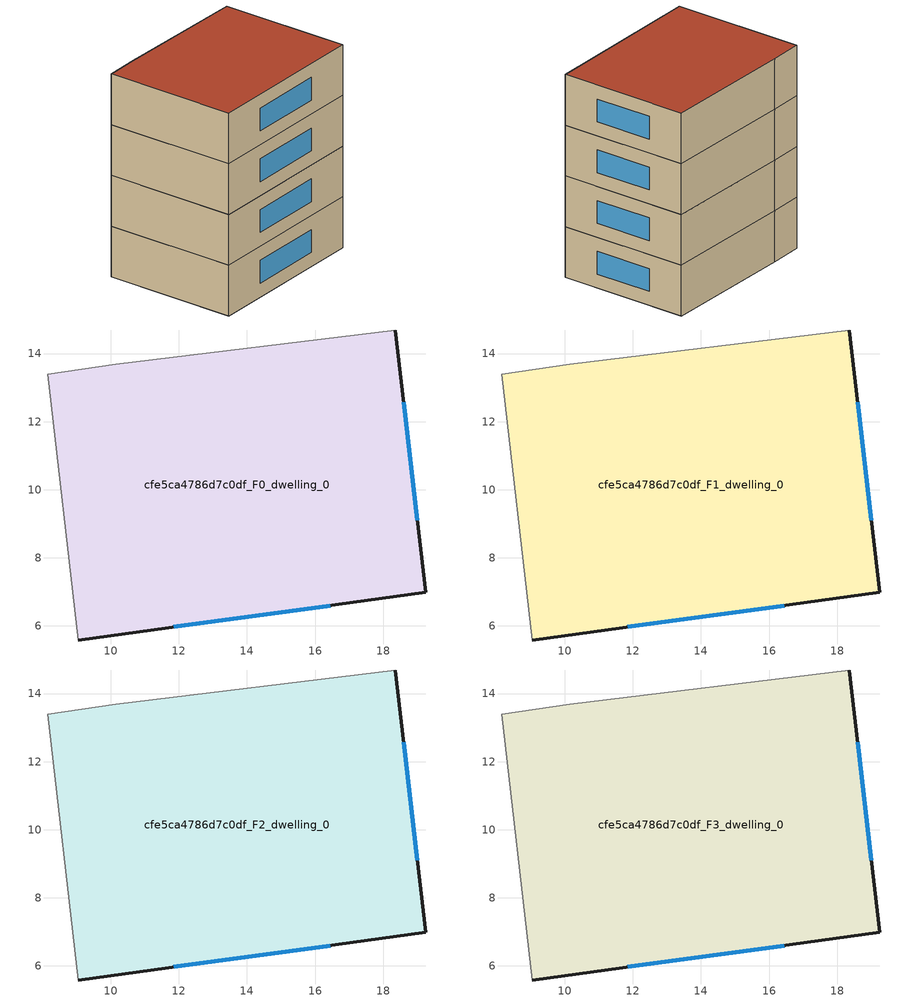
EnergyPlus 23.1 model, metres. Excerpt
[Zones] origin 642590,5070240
cfe5ca4786d7c0df_F0_dwelling_0
 floor ground (EU_floor_Construction): 19.25,6.99 18.35,14.69 10.15,13.69 8.15,13.39 9.05,5.59 z0
 wall outside (EU_wall_Construction): 18.35,14.69 19.25,6.99 9.05,5.59 z0:3
 wall adiabatic (EU_wall_Construction): 9.05,5.59 8.15,13.39 10.15,13.69 18.35,14.69 z0:3
 window (EU_Window_Construction): 16.44,6.6 11.85,5.97 / 18.6,12.57 19.01,9.11 z0.83:2.17
cfe5ca4786d7c0df_F1_dwelling_0
 floor to cfe5ca4786d7c0df_F0_dwelling_0 (EU_floor_Construction): 19.25,6.99 18.35,14.69 10.15,13.69 8.15,13.39 9.04,5.59 z3
 wall outside (EU_wall_Construction): 18.35,14.69 19.25,6.99 9.05,5.59 z3:6
 wall adiabatic (EU_wall_Construction): 9.05,5.59 8.15,13.39 10.15,13.69 18.35,14.69 z3:6
 window (EU_Window_Construction): 16.44,6.6 11.85,5.97 / 18.6,12.57 19.01,9.11 z3.83:5.17
cfe5ca4786d7c0df_F2_dwelling_0
 floor to cfe5ca4786d7c0df_F1_dwelling_0 (EU_floor_Construction): 19.25,6.99 18.35,14.69 10.15,13.69 8.15,13.39 9.04,5.59 z6
 wall outside (EU_wall_Construction): 18.35,14.69 19.25,6.99 9.05,5.59 z6:9
 wall adiabatic (EU_wall_Construction): 9.05,5.59 8.15,13.39 10.15,13.69 18.35,14.69 z6:9
 window (EU_Window_Construction): 16.44,6.6 11.85,5.97 / 18.6,12.57 19.01,9.11 z6.83:8.17
cfe5ca4786d7c0df_F3_dwelling_0
 floor to cfe5ca4786d7c0df_F2_dwelling_0 (EU_floor_Construction): 19.25,6.99 18.35,14.69 10.15,13.69 8.15,13.39 9.04,5.59 z9
 wall outside (EU_wall_Construction): 18.35,14.69 19.25,6.99 9.05,5.59 z9:12
 wall adiabatic (EU_wall_Construction): 9.05,5.59 8.15,13.39 10.15,13.69 18.35,14.69 z9:12
 window (EU_Window_Construction): 16.44,6.6 11.85,5.97 / 18.6,12.57 19.01,9.11 z9.83:11.17
 roof outside (EU_roof_Construction): 18.35,14.69 19.25,6.99 9.05,5.59 8.15,13.39 10.15,13.69 z12
[Building]
EU S2 Campaign: North Axis=0; Terrain=City; Solar Distribution=FullExterior
[Site:Location]
Lyon-Bron: Latitude=45.75; Longitude=5; Time Zone=1; Elevation=198
[SizingPeriod:WeatherFileDays]
AnnualSizingPeriod: Begin Month=1; Begin Day of Month=1; End Month=12; End Day of Month=31; Day of Week for Start Day=Monday; Use Weather File Daylight Saving Period=No; Use Weather File Rain and Snow Indicators=No
[MATERIAL]
EU_InternalMass_Material: Roughness=MediumRough; Thickness=0.1; Conductivity=1; Density=1800; Specific Heat=900; Thermal Absorptance=0.9; Solar Absorptance=0.7; Visible Absorptance=0.7
[MATERIAL:NOMASS] Roughness=MediumRough; Thermal Absorptance=0.9; Solar Absorptance=0.7; Visible Absorptance=0.7
Name | Thermal Resistance
EU_wall_NoMass | 0.87146
EU_roof_NoMass | 0.842276
EU_floor_NoMass | 0.496999
[WINDOWMATERIAL:SIMPLEGLAZINGSYSTEM]
EU_Window_SimpleGlazing: UFactor=2.2525; Solar Heat Gain Coefficient=0.76; Visible Transmittance=0.76
[CONSTRUCTION]
EU_wall_Construction: EU_wall_NoMass
EU_roof_Construction: EU_roof_NoMass
EU_floor_Construction: EU_floor_NoMass
EU_InternalMass_Construction: EU_InternalMass_Material
EU_Window_Construction: EU_Window_SimpleGlazing
[ZONE] Type=1; Multiplier=1; Ceiling Height=autocalculate; Floor Area=autocalculate; Part of Total Floor Area=Yes
Name | Volume
cfe5ca4786d7c0df_F0_dwelling_0 | 241.854
cfe5ca4786d7c0df_F1_dwelling_0; cfe5ca4786d7c0df_F2_dwelling_0 | 241.855
cfe5ca4786d7c0df_F3_dwelling_0 | 1209.28
[INTERNALMASS] Construction=EU_InternalMass_Construction; Surface Area=80.6181
Name | Zone or ZoneList
cfe5ca4786d7c0df_F0_dwelling_0_EU_InternalMass | cfe5ca4786d7c0df_F0_dwelling_0
cfe5ca4786d7c0df_F1_dwelling_0_EU_InternalMass | cfe5ca4786d7c0df_F1_dwelling_0
cfe5ca4786d7c0df_F2_dwelling_0_EU_InternalMass | cfe5ca4786d7c0df_F2_dwelling_0
cfe5ca4786d7c0df_F3_dwelling_0_EU_InternalMass | cfe5ca4786d7c0df_F3_dwelling_0
[OTHEREQUIPMENT] Fuel Type=Electricity; Design Level Calculation Method=Watts/Area; Power per Zone Floor Area=1; Fraction Latent=0; Fraction Radiant=0; Fraction Lost=0; Carbon Dioxide Generation Rate=0; EndUse Subcategory=EU_Step8_InternalGains
Name | Zone or ZoneList or Space or SpaceList | Schedule
EU_Step8_InternalGain_cfe5ca4786d7c0df_F0_dwelling_0_f000 | cfe5ca4786d7c0df_F0_dwelling_0 | EU_Step8_GainSchedule_cfe5ca4786d7c0df_F0_dwelling_0_f000
EU_Step8_InternalGain_cfe5ca4786d7c0df_F1_dwelling_0_f000 | cfe5ca4786d7c0df_F1_dwelling_0 | EU_Step8_GainSchedule_cfe5ca4786d7c0df_F1_dwelling_0_f000
EU_Step8_InternalGain_cfe5ca4786d7c0df_F2_dwelling_0_f000 | cfe5ca4786d7c0df_F2_dwelling_0 | EU_Step8_GainSchedule_cfe5ca4786d7c0df_F2_dwelling_0_f000
EU_Step8_InternalGain_cfe5ca4786d7c0df_F3_dwelling_0_f000 | cfe5ca4786d7c0df_F3_dwelling_0 | EU_Step8_GainSchedule_cfe5ca4786d7c0df_F3_dwelling_0_f000
[ZONEVENTILATION:DESIGNFLOWRATE] Schedule=EU_AlwaysOn; Design Flow Rate Calculation Method=AirChanges/Hour; Air Changes per Hour=0.425; Ventilation Type=Natural; Fan Pressure Rise=0; Fan Total Efficiency=1; Constant Term Coefficient=1; Temperature Term Coefficient=0; Velocity Term Coefficient=0; Velocity Squared Term Coefficient=0; Minimum Indoor Temperature=-100; Maximum Indoor Temperature=100; Delta Temperature=-100; Minimum Outdoor Temperature=-100; Maximum Outdoor Temperature=100; Maximum Wind Speed=40
Name | Zone or ZoneList or Space or SpaceList
EU_ConstantAir_cfe5ca4786d7c0df_F0_dwelling_0 | cfe5ca4786d7c0df_F0_dwelling_0
EU_ConstantAir_cfe5ca4786d7c0df_F1_dwelling_0 | cfe5ca4786d7c0df_F1_dwelling_0
EU_ConstantAir_cfe5ca4786d7c0df_F2_dwelling_0 | cfe5ca4786d7c0df_F2_dwelling_0
EU_ConstantAir_cfe5ca4786d7c0df_F3_dwelling_0 | cfe5ca4786d7c0df_F3_dwelling_0
[HVACTEMPLATE:THERMOSTAT] Constant Heating Setpoint=20; Constant Cooling Setpoint=50
EU_HeatOnly_cfe5ca4786d7c0df_F0_dwelling_0; EU_HeatOnly_cfe5ca4786d7c0df_F1_dwelling_0; EU_HeatOnly_cfe5ca4786d7c0df_F2_dwelling_0; EU_HeatOnly_cfe5ca4786d7c0df_F3_dwelling_0
[HVACTEMPLATE:ZONE:IDEALLOADSAIRSYSTEM] System Availability Schedule=EU_AlwaysOn; Maximum Heating Supply Air Temperature=50; Minimum Cooling Supply Air Temperature=13; Maximum Heating Supply Air Humidity Ratio=0.0156; Minimum Cooling Supply Air Humidity Ratio=0.0077; Heating Limit=NoLimit; Cooling Limit=NoLimit; Heating Availability Schedule=EU_AlwaysOn; Cooling Availability Schedule=EU_CoolingOff; Dehumidification Control Type=ConstantSensibleHeatRatio; Cooling Sensible Heat Ratio=0.7; Dehumidification Setpoint=60; Humidification Control Type=None; Humidification Setpoint=30; Outdoor Air Method=None; Outdoor Air Flow Rate per Person=0.00944; Outdoor Air Flow Rate per Zone Floor Area=0; Outdoor Air Flow Rate per Zone=0; Demand Controlled Ventilation Type=None; Outdoor Air Economizer Type=NoEconomizer; Heat Recovery Type=None; Sensible Heat Recovery Effectiveness=0.7; Latent Heat Recovery Effectiveness=0.65
Name | Template Thermostat
cfe5ca4786d7c0df_F0_dwelling_0 | EU_HeatOnly_cfe5ca4786d7c0df_F0_dwelling_0
cfe5ca4786d7c0df_F1_dwelling_0 | EU_HeatOnly_cfe5ca4786d7c0df_F1_dwelling_0
cfe5ca4786d7c0df_F2_dwelling_0 | EU_HeatOnly_cfe5ca4786d7c0df_F2_dwelling_0
cfe5ca4786d7c0df_F3_dwelling_0 | EU_HeatOnly_cfe5ca4786d7c0df_F3_dwelling_0
[SIZING:ZONE] Zone Cooling Design Supply Air Temperature Input Method=SupplyAirTemperature; Zone Cooling Design Supply Air Temperature=13; Zone Heating Design Supply Air Temperature Input Method=SupplyAirTemperature; Zone Heating Design Supply Air Temperature=50; Zone Cooling Design Supply Air Humidity Ratio=0.008; Zone Heating Design Supply Air Humidity Ratio=0.008; Cooling Design Air Flow Method=DesignDay; Cooling Design Air Flow Rate=0; Cooling Minimum Air Flow per Zone Floor Area=0.000762; Cooling Minimum Air Flow=0; Cooling Minimum Air Flow Fraction=0.2; Heating Design Air Flow Method=DesignDay; Heating Design Air Flow Rate=0; Heating Maximum Air Flow per Zone Floor Area=0.002032; Heating Maximum Air Flow=0.141576; Heating Maximum Air Flow Fraction=0.3; Account for Dedicated Outdoor Air System=No; Dedicated Outdoor Air System Control Strategy=NeutralSupplyAir; Dedicated Outdoor Air Low Setpoint Temperature for Design=autosize; Dedicated Outdoor Air High Setpoint Temperature for Design=autosize; Zone Load Sizing Method=Sensible Load Only No Latent Load; Zone Latent Cooling Design Supply Air Humidity Ratio Input Method=HumidityRatioDifference; Zone Cooling Design Supply Air Humidity Ratio Difference=0.005; Zone Latent Heating Design Supply Air Humidity Ratio Input Method=HumidityRatioDifference; Zone Humidification Design Supply Air Humidity Ratio Difference=0.005
cfe5ca4786d7c0df_F0_dwelling_0; cfe5ca4786d7c0df_F1_dwelling_0; cfe5ca4786d7c0df_F2_dwelling_0; cfe5ca4786d7c0df_F3_dwelling_0
[SCHEDULE:CONSTANT]
Name | Hourly Value
EU_AlwaysOn | 1
EU_CoolingOff | 0
[SCHEDULE:FILE] Column Number=1; Rows to Skip at Top=0; Number of Hours of Data=8760; Column Separator=Comma; Interpolate to Timestep=No; Minutes per Item=60; Adjust Schedule for Daylight Savings=Yes
Name | File
EU_Step8_GainSchedule_cfe5ca4786d7c0df_F0_dwelling_0_f000 | ../../schedules/cfe5ca4786d7c0df/cfe5ca4786d7c0df_F0_dwelling_0_f000_gain.csv
EU_Step8_GainSchedule_cfe5ca4786d7c0df_F1_dwelling_0_f000 | ../../schedules/cfe5ca4786d7c0df/cfe5ca4786d7c0df_F1_dwelling_0_f000_gain.csv
EU_Step8_GainSchedule_cfe5ca4786d7c0df_F2_dwelling_0_f000 | ../../schedules/cfe5ca4786d7c0df/cfe5ca4786d7c0df_F2_dwelling_0_f000_gain.csv
EU_Step8_GainSchedule_cfe5ca4786d7c0df_F3_dwelling_0_f000 | ../../schedules/cfe5ca4786d7c0df/cfe5ca4786d7c0df_F3_dwelling_0_f000_gain.csv
